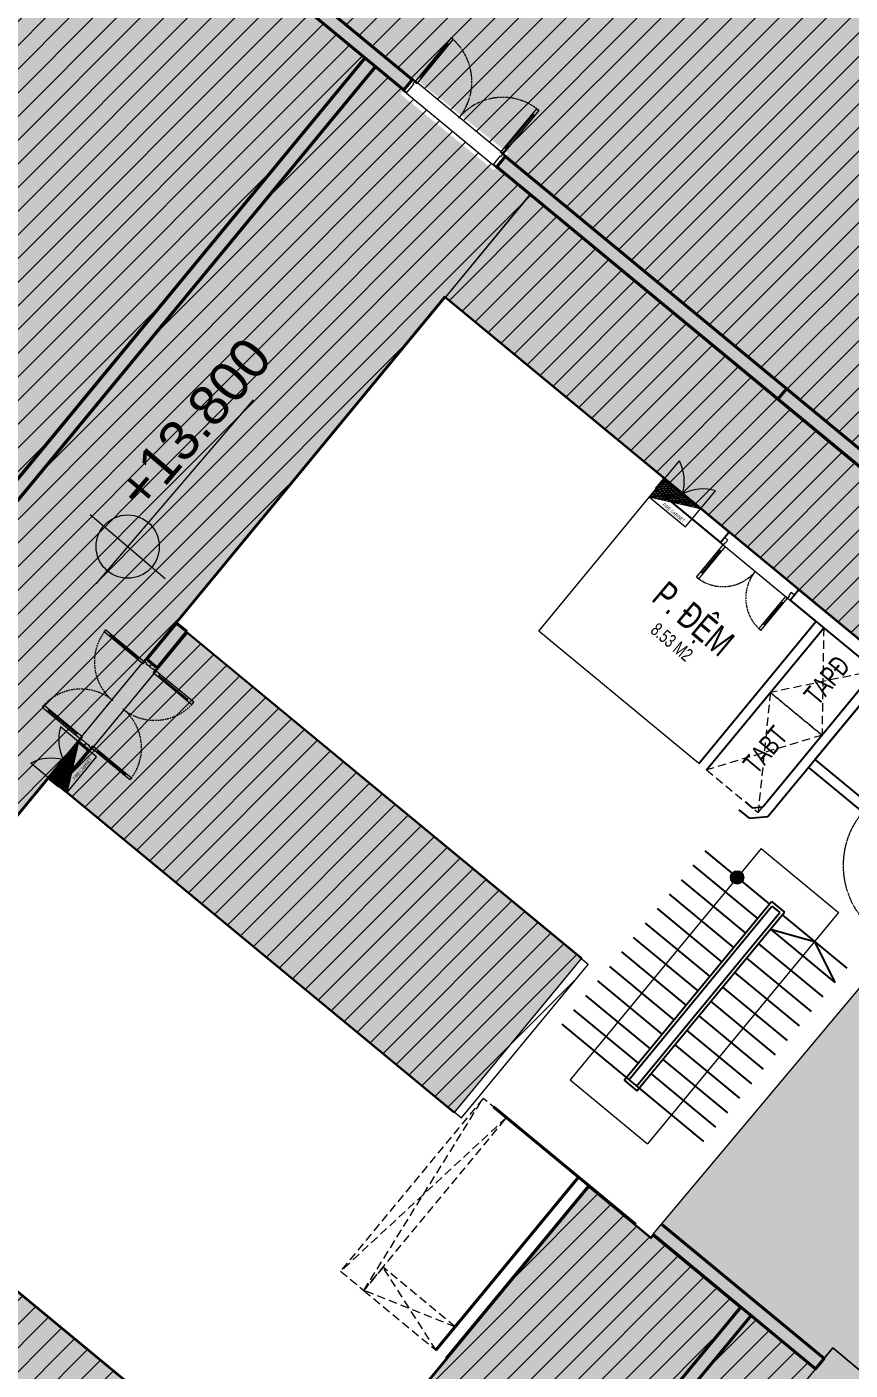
# Model space of a CAD drawing. Header units: millimetres. Extents: x -11451263 to 11578383104, y -507 to 1450429.
# Drawn here: x 12351012 to 12363312, y 1112854 to 1132906 of the extents above; entities that cross this region are included whole.
import ezdxf
from ezdxf.enums import TextEntityAlignment as Align

# ---------------------------------------------------------------- set-up
doc = ezdxf.new("R2010")
doc.units = ezdxf.units.MM
doc.header["$MEASUREMENT"] = 0
for name, pattern in [('DASH2-1', [3, 2, -1]), ('HIDDEN', [0.375, 0.25, -0.125]), ('HIDDEN2', [0.1875, 0.125, -0.0625]), ('Xref_ST_MBDV Cot vach 30.7.2022$0$HIDDEN2', [0.1875, 0.125, -0.0625])]:
    doc.linetypes.add(name, pattern=pattern)
doc.layers.get('0').update_dxf_attribs({"linetype": 'CONTINUOUS', "lineweight": 13})
doc.layers.get('Defpoints').update_dxf_attribs({"color": 5, "linetype": 'CONTINUOUS', "lineweight": 13})
for name, color, linetype, lineweight in [('CUA', 37, 'CONTINUOUS', 13), ('D-building block', 8, 'CONTINUOUS', 13), ('DO DIEN TICH THONG THUY', 141, 'CONTINUOUS', 13), ('KT-Chu viet', 255, 'CONTINUOUS', 20), ('KT-Ghi chu', 26, 'CONTINUOUS', 15), ('KT-Kich thuoc', 159, 'CONTINUOUS', 18), ('KT-lomo nuoc', 3, 'HIDDEN', 5), ('KT-Net cat', 1, 'CONTINUOUS', 40), ('KT-Net manh', 251, 'CONTINUOUS', 13), ('KT-Net thay', 7, 'CONTINUOUS', 25), ('KT-Net to mau', 159, 'CONTINUOUS', 18), ('SPE-MEP-Fire', 10, 'CONTINUOUS', 0), ('SPE-MEP-HVAC', 140, 'CONTINUOUS', 0)]:
    doc.layers.add(name, color=color, linetype=linetype, lineweight=lineweight)
for name, color, linetype in [('KT-Text', 7, 'CONTINUOUS'), ('KT-Tuong', 1, 'CONTINUOUS'), ('SPE-MEP-Updated-22 07 22', 7, 'CONTINUOUS')]:
    doc.layers.add(name, color=color, linetype=linetype)
doc.styles.add('Arial', font='arial.ttf')
doc.styles.add('font unicode ccu', font='arial.ttf')
pattern_1 = [(45, (0, 0), (-176.7766952966369, 176.7766952966369), [])]

# ---------------------------------------------------------------- blocks, each defined once
blk = doc.blocks.new('CAODOSAN')
at = {"layer": 'KT-Ghi chu'}
h = blk.add_hatch(color=256, dxfattribs=at)
edge = h.paths.add_edge_path()
edge.add_ellipse((285.6850406127051, -3.80445271730423e-07), major_axis=(129.8634625370013, 129.863462537001), ratio=0.9999999999999901, start_angle=44.99999988144378, end_angle=134.9999998813966)
edge.add_line((102.0303713493049, -2.328306436538696e-10), (285.6850409932055, -2.328519599359424e-10))
edge.add_line((285.6850409926847, -1.164153218269348e-10), (285.6850409926847, 183.6546703089462))
h = blk.add_hatch(color=256, dxfattribs=at)
edge = h.paths.add_edge_path()
edge.add_ellipse((285.6850409926847, 0), major_axis=(129.863461730703, 129.8634617307027), ratio=0.9999999999999736, start_angle=225.0000000000234, end_angle=314.9999999999766)
edge.add_line((469.3397091152146, -2.328306436538696e-10), (285.6850409916853, -2.328093273717968e-10))
edge.add_line((285.6850409926847, -1.164153218269348e-10), (285.6850409926847, -183.6546695489942))
for p, q in [((285.6850409917533, 285.6850424496224), (285.6850409917533, -285.6850416895468)), ((1406.966578990221, -2.328306436538696e-10), (0, -2.328306436538696e-10))]:
    blk.add_line(p, q, dxfattribs=at)
blk.add_circle((285.6850409926847, 0), 183.654668427603, dxfattribs=at)
at = {"style": 'font unicode ccu'}
for tag, p in [('FL', (493.4913500687107, 59.38122478988953)), ('SL', (489.7535818396136, -291.5645780350314))]:
    blk.add_attdef(tag, p, '', height=230, dxfattribs=at)
blk = doc.blocks.new('thangbo2')
at = {"layer": 'KT-Net manh'}
h = blk.add_hatch(color=256, dxfattribs=at)
edge = h.paths.add_edge_path(flags=0)
edge.add_arc((11731623.83344992, 1120209.416526933), 99.99999999995292, -399.55122836316866, -39.55122836316872, ccw=False)
blk.add_hatch(color=256, dxfattribs=at).paths.add_polyline_path([(11731660.56674691, 1120302.425477542), (11731708.22060094, 1120263.071058368), (11731723.6414315, 1120203.222431841), (11731700.93900545, 1120145.739739103), (11731648.7848779, 1120112.579415033), (11731587.10015294, 1120116.407576333), (11731539.44629892, 1120155.761995502), (11731524.02546836, 1120215.61062203), (11731546.7278944, 1120273.093314758), (11731598.88202195, 1120306.253638839)], flags=0)
for p, q in [((11731980.42304466, 1120641.207982331), (11729127.7062871, 1117186.876339155)), ((11731980.42304466, 1120641.207982331), (11733137.00729992, 1119686.057282479)), ((11733137.00729992, 1119686.05728248), (11730284.29054236, 1116231.7256393)), ((11729127.7062871, 1117186.876339155), (11730284.29054236, 1116231.725639301))]:
    blk.add_line(p, q, dxfattribs=at)
blk.add_circle((11731623.83344997, 1120209.416526936), 99.99999999995293, dxfattribs=at)
at = {"layer": 'KT-Net thay'}
for p, q in [((11731141.92334368, 1120607.395985153), (11732105.74355635, 1119811.437068648)), ((11730963.62854629, 1120391.50025749), (11731927.44875896, 1119595.541340985)), ((11730785.33374894, 1120175.604529791), (11731749.15396161, 1119379.645613287)), ((11730607.03895159, 1119959.708802092), (11731570.85916426, 1119163.749885587)), ((11729934.36763146, 1117182.135527778), (11732137.58191297, 1119849.989877202)), ((11730004.75879665, 1117188.849979627), (11732144.29636482, 1119779.598712012)), ((11730127.13167405, 1117022.943744432), (11732330.34595556, 1119690.798093855)), ((11730428.74415424, 1119743.813074393), (11731392.56436691, 1118947.854157888)), ((11732137.58191297, 1119849.989877203), (11732330.34595556, 1119690.798093855)), ((11732144.29636482, 1119779.598712013), (11732259.95479037, 1119684.083642004)), ((11730120.4172222, 1117093.33490962), (11732259.95479037, 1119684.083642005)), ((11730250.4493569, 1119527.917346695), (11731214.26956956, 1118731.958430189)), ((11732298.50759893, 1119652.245285299), (11733262.3278116, 1118856.286368795)), ((11730072.15455955, 1119312.021618996), (11731035.97477221, 1118516.06270249)), ((11732120.21280154, 1119436.349557637), (11733084.03301421, 1118640.390641133)), ((11729893.8597622, 1119096.125891297), (11730857.67997487, 1118300.166974792)), ((11731941.9180042, 1119220.453829939), (11732905.73821686, 1118424.494913434)), ((11731763.62320685, 1119004.558102241), (11732727.44341951, 1118208.599185735)), ((11729715.56496485, 1118880.230163598), (11730679.38517752, 1118084.271247094)), ((11731585.3284095, 1118788.66237454), (11732549.14862217, 1117992.703458036)), ((11729537.27016751, 1118664.334435899), (11730501.09038017, 1117868.375519394)), ((11731407.03361215, 1118572.766646841), (11732370.85382482, 1117776.807730337)), ((11729358.97537016, 1118448.4387082), (11730322.79558282, 1117652.479791695)), ((11731228.7388148, 1118356.870919142), (11732192.55902747, 1117560.912002638)), ((11729180.68057281, 1118232.542980501), (11730144.50078547, 1117436.584063996)), ((11731050.44401746, 1118140.975191444), (11732014.26423012, 1117345.016274939)), ((11729002.38577546, 1118016.647252802), (11731122.79024338, 1116265.537636445)), ((11730872.14922011, 1117925.079463746), (11731835.96943277, 1117129.12054724)), ((11730693.85442276, 1117709.183736046), (11731657.67463543, 1116913.224819541)), ((11730515.55962541, 1117493.288008347), (11731479.37983808, 1116697.329091843)), ((11729934.36763146, 1117182.135527779), (11730127.13167405, 1117022.943744432)), ((11730337.26482807, 1117277.392280648), (11731301.08504073, 1116481.433364144))]:
    blk.add_line(p, q, dxfattribs=at)
blk.add_lwpolyline([(11732120.21280155, 1119436.349557637), (11732780.41770522, 1119254.265827082), (11733084.03301421, 1118640.390641131)], dxfattribs=at)
blk = doc.blocks.new('*U31')
for p, q in [((-1259.99999999993, -99.99999999999982), (-1299.99999999993, -99.99999999999987)), ((-1279.99999999993, -99.99999999999982), (-1279.99999999993, -524.9999999999645)), ((-90.00000000000003, -99.99999999999999), (-50.00000000000003, -99.99999999999999)), ((-70.00000000000003, -99.99999999999999), (-70.00000000000016, -524.9999999999648)), ((-1259.99999999993, -524.9999999999645), (-1299.99999999993, -524.9999999999645)), ((-90.00000000000016, -524.9999999999648), (-50.00000000000016, -524.9999999999648))]:
    blk.add_line(p, q)
for points in [[(-1349.99999999993, 99.99999998255913), (-1289.99999999993, 99.99999998255909), (-1289.99999999993, 40.00000000000016), (-1299.99999999993, 40.00000000000017), (-1299.99999999993, 1.705302565824148e-13), (-1349.99999999993, 1.563194018672128e-13)], [(-1299.99999999993, 1.705302565824148e-13), (-1259.99999999993, 1.563194018672128e-13), (-1259.99999999993, -624.9999999999645), (-1299.99999999993, -624.9999999999645)], [(-50, 1.4210854715202e-14), (-90, 2.842170943040401e-14), (-90.00000000000018, -624.9999999999648), (-49.99999999999995, -624.9999999999648)], [(2.66100453930543e-14, 99.99999998255892), (-59.99999999999997, 99.9999999825589), (-59.99999999999999, 40.00000000000001), (-49.99999999999999, 40.00000000000001), (-50, 1.4210854715202e-14), (0, 0)]]:
    blk.add_lwpolyline(points, close=True)
at = {"linetype": 'HIDDEN2'}
for centre, radius, start, end in [((-1300.000000000938, 1.091564172384031e-09), 625.0000000012028, 270.0000392677516, 0), ((-49.99999999983451, 2.645776930876151e-10), 625.0000000003816, 180, 269.9999607322484)]:
    blk.add_arc(centre, radius, start, end, dxfattribs=at)
blk = doc.blocks.new('*U454')
blk.add_line((-70, 100), (-69.9999999999998, 1150.000000000004))
for points in [[(-50, 0), (-49.99999999999979, 1250.000000000004), (-89.9999999999998, 1250.000000000004), (-90, 0)], [(-50, 100), (-90, 100), (-89.9999999999998, 1150.000000000004), (-49.99999999999979, 1150.000000000004)], [(-1350.000000000004, -99.99999998255878), (-1290.000000000004, -99.99999998255875), (-1290.000000000004, -39.99999999999982), (-1300.000000000004, -39.99999999999982), (-1300.000000000004, 1.776356839400256e-13), (-1350.000000000004, 2.060573933704296e-13)], [(0, -99.99999998255892), (-60, -99.99999998255889), (-60, -40), (-50, -40), (-50, 0), (0, 0)]]:
    blk.add_lwpolyline(points, close=True)
at = {"linetype": 'HIDDEN'}
blk.add_arc((-50, 0), 1250.000000000004, 90, 180, dxfattribs=at)
blk = doc.blocks.new('*U147')
for p, q in [((-1260.000000000004, 525.000000000002), (-1300.000000000004, 525.000000000002)), ((-1280.000000000004, 100.0000000000002), (-1280.000000000004, 525.000000000002)), ((-90.00000000000001, 525.0000000000018), (-50.00000000000001, 525.0000000000018)), ((-70, 100), (-70.00000000000001, 525.0000000000018)), ((-1260.000000000004, 100.0000000000002), (-1300.000000000004, 100.0000000000002)), ((-90, 100), (-50, 100))]:
    blk.add_line(p, q)
for points in [[(-1300.000000000004, 1.776356839400256e-13), (-1260.000000000004, 1.776356839400256e-13), (-1260.000000000004, 625.000000000002), (-1300.000000000004, 625.000000000002)], [(-50, 0), (-90, 0), (-90.00000000000001, 625.0000000000018), (-49.99999999999979, 625.0000000000018)], [(-1350.000000000004, -99.99999998255878), (-1290.000000000004, -99.99999998255875), (-1290.000000000004, -39.99999999999982), (-1300.000000000004, -39.99999999999982), (-1300.000000000004, 1.776356839400256e-13), (-1350.000000000004, 2.060573933704296e-13)], [(0, -99.99999998255892), (-60, -99.99999998255889), (-60, -40), (-50, -40), (-50, 0), (0, 0)]]:
    blk.add_lwpolyline(points, close=True)
at = {"linetype": 'HIDDEN2'}
for centre, radius, start, end in [((-1300.000000001012, -1.091216006443577e-09), 625.00000000124, 7.016709298534867e-15, 89.99996073224838), ((-49.99999999983451, -2.645705876602741e-10), 625.0000000004187, 90.00003926775162, 180)]:
    blk.add_arc(centre, radius, start, end, dxfattribs=at)
blk = doc.blocks.new('gjkgf')
at = {"layer": 'Defpoints', "ltscale": 0.5}
for points in [[(11728659.3090337, 1123882.983130865), (11730410.45150938, 1126003.360456224), (11732800.97866425, 1124029.17336143), (11731049.86904355, 1121908.768906821)], [(11733803.3516838, 1123201.37608574), (11735615.33368683, 1121704.973344784), (11734596.20741218, 1120471.470320825), (11732784.4948428, 1121967.650590347)]]:
    blk.add_lwpolyline(points, close=True, dxfattribs=at)
at = {"layer": 'KT-Net cat'}
blk.add_line((11730410.44783832, 1126003.363486981), (11730537.80126562, 1126157.574720539), dxfattribs=at)
at = {"layer": 'KT-Tuong', "ltscale": 0.5}
for p, q in [((11730537.80126562, 1126157.57472054), (11731501.87818371, 1125361.403800531)), ((11730410.44783832, 1126003.363486981), (11731374.52475637, 1125207.192567008)), ((11731374.52475637, 1125207.192567008), (11731501.8781841, 1125361.403800998)), ((11732415.45058289, 1124347.556932749), (11732542.80401023, 1124501.768166273)), ((11732542.80401023, 1124501.768166273), (11734701.49185379, 1122719.042686422)), ((11732415.45058289, 1124347.556932749), (11734574.13842733, 1122564.831452177)), ((11731049.86904355, 1121908.768906821), (11732800.97866681, 1124029.173364537)), ((11731165.52746869, 1121813.253836316), (11732916.63709195, 1123933.658294032)), ((11732007.98563076, 1121262.946796292), (11733687.69326016, 1123296.891158052)), ((11732084.08041829, 1121119.5244375), (11733803.35168491, 1123201.376087077)), ((11734701.49185379, 1122719.042686422), (11734574.13842733, 1122564.831452177)), ((11732784.49484199, 1121967.650593264), (11733555.28158583, 1121331.105957193)), ((11732688.97977149, 1121851.992168121), (11733459.76651536, 1121215.447532024)), ((11731743.66819487, 1121336.043967796), (11731850.12354278, 1121247.888694342)), ((11731648.03506675, 1121220.242586357), (11731802.5157574, 1121092.666631274)), ((11731802.5157574, 1121092.666631274), (11732084.08041829, 1121119.5244375)), ((11731850.12354278, 1121247.888694342), (11732007.98563076, 1121262.946796292))]:
    blk.add_line(p, q, dxfattribs=at)
at = {"layer": 'CUA', "rotation": 320.448827452168}
blk.add_blockref('*U31', (11732415.45055779, 1124347.556898461), dxfattribs=at)
at = {"layer": 'CUA', "xscale": -0.9999999999999997, "rotation": 140.4488274522185}
for name, p in [('*U147', (11735647.17202613, 1121743.526132903)), ('*U454', (11734500.96175817, 1120355.589403674))]:
    blk.add_blockref(name, p, dxfattribs=at)
at = {"layer": 'KT-Text', "style": 'Arial', "width": 0.7}
for s, height, rotation, p in [('P. ĐỆM', 400, 319.9999999989341, (11730843.72257492, 1123918.722888412)), ('TAPĐ', 300, 50, (11733079.13195856, 1123057.772163024)), ('TABT', 300, 50, (11732157.86992853, 1122019.707452858)), ('P. ĐỆM', 400, 319.9999999989341, (11734064.05863936, 1121704.073490314))]:
    blk.add_text(s, height=height, rotation=rotation, dxfattribs=at).set_placement(p, align=Align.CENTER)
at = {"layer": 'KT-Text', "color": 1, "style": 'Arial', "width": 0.7}
for s, p in [('8.53 M2', (11730585.13678491, 1123646.457042525)), ('3.76 M2', (11733893.05202639, 1121448.433632285))]:
    blk.add_text(s, height=200, rotation=319.9999999989342, dxfattribs=at).set_placement(p, align=Align.CENTER)
blk = doc.blocks.new('*U317')
for p, q in [((-32.53264534438404, -117.6504440573707), (-456.6157050741662, -467.8697445440241)), ((-19.79739805360532, -133.0716462297927), (-45.26789263516287, -102.2292418849488)), ((-443.8804577833874, -483.2909467164462), (-469.3509523649449, -452.4485423716021)), ((897.1404068629408, -1243.39820262053), (473.0573471331586, -1593.617503107184)), ((884.4051595721619, -1227.977000448108), (909.8756541537196, -1258.819404792952)), ((460.3220998423798, -1578.196300934762), (485.7925944239374, -1609.038705279606))]:
    blk.add_line(p, q)
for points in [[(77.10601086248778, 63.67623645420599), (115.3117527348242, 17.41262993694011), (69.04814621718026, -20.79311193570834), (62.6805225717909, -13.08251084949734), (31.8381182269469, -38.55300543105488), (0, 0)], [(31.8381182269469, -38.55300543105488), (57.30861280850445, -69.39540977589877), (-520.9864686454972, -546.9671831703401), (-546.4569632270549, -516.1247788254959)], [(986.9816650158293, -1195.143168339058), (961.5111704342719, -1164.300763994214), (383.2160889802701, -1641.872537388656), (408.6865835618275, -1672.7149417335)], [(1095.925794105264, -1170.019937315907), (1057.720052232928, -1123.756330798641), (1011.456445715284, -1161.96207267129), (1017.824069360673, -1169.672673757501), (986.9816650158293, -1195.143168339058), (1018.819783242776, -1233.696173770113)]]:
    blk.add_lwpolyline(points, close=True)
at = {"linetype": 'Xref_ST_MBDV Cot vach 30.7.2022$0$HIDDEN2', "ltscale": 200}
for centre, radius, start, end in [((31.83811822706528, -38.55300543069961), 749.9999999851688, 219.5508579170515, 309.5508186493041), ((986.9816650176103, -1195.143168339158), 749.999999986154, 129.5508186493042, 219.5507793815491)]:
    blk.add_arc(centre, radius, start, end, dxfattribs=at)
blk = doc.blocks.new('*U174')
at = {"layer": 'CUA'}
for p, q in [((11381214.37533166, 1111141.270257941), (11381239.84729007, 1111172.111453354)), ((11381728.28073621, 1110742.771531493), (11381227.11131087, 1111156.690855647)), ((11381715.544757, 1110727.350933787), (11381741.01671542, 1110758.192129199)), ((11380182.76101603, 1109892.20184395), (11380157.28905761, 1109861.360648537)), ((11380671.19446216, 1109462.861922089), (11380170.02503682, 1109876.781246244)), ((11380683.93044137, 1109478.282519796), (11380658.45848296, 1109447.441324383))]:
    blk.add_line(p, q, dxfattribs=at)
for points in [[(11381818.11970395, 1110694.512233161), (11381792.64774553, 1110663.671037748), (11381137.27234313, 1111204.950153979), (11381162.74430154, 1111235.791349392)], [(11382004.22292984, 1110605.656610219), (11381966.01499221, 1110559.394817099), (11381842.59290976, 1110661.329975893), (11381848.96089936, 1110669.040274746), (11381818.11970395, 1110694.512233161), (11381849.95965197, 1110733.063727427)], [(11380735.56147149, 1109383.761428345), (11380761.0334299, 1109414.602623758), (11380105.6580275, 1109955.881739988), (11380080.18606908, 1109925.040544576)], [(11380857.98480134, 1109217.80281687), (11380896.19273896, 1109264.06460999), (11380772.77065651, 1109365.999768783), (11380766.4026669, 1109358.28946993), (11380735.56147149, 1109383.761428345), (11380703.72152347, 1109345.209934079)]]:
    blk.add_lwpolyline(points, close=True, dxfattribs=at)
at = {"layer": 'CUA', "linetype": 'HIDDEN2'}
for centre, radius, start, end in [((11381818.11970395, 1110694.512233161), 849.9999998541882, 140.4465012114132, 230.4464619123165), ((11380735.56147149, 1109383.761428345), 849.9999998530715, 50.44646191231655, 140.446422640954)]:
    blk.add_arc(centre, radius, start, end, dxfattribs=at)
blk = doc.blocks.new('KHHFG-flat-6')
blk.add_wipeout([(-1138.4777928574576, -1503.6040679188452), (-1383.6386864784877, -1300.9514357547748), (-257.1666994242456, 103.29245239472948), (0.534352697684426, -109.75065007945523)]).dxf.layer = 'KT-Kich thuoc'
at = {"layer": 'KT-Net cat'}
for p, q in [((-207.806691378355, 62.46057712542824), (-53.60071431286633, -64.89921495085582)), ((-1354.044820064679, -1325.393216450466), (-1199.838843001053, -1452.75300852675))]:
    blk.add_line(p, q, dxfattribs=at)
at = {"layer": 'CUA'}
blk.add_blockref('*U174', (-11382057.76866451, -1110670.605960748), dxfattribs=at)
blk = doc.blocks.new('*U440')
at = {"linetype": 'HIDDEN', "ltscale": 500}
for p, q in [((-184.0945437357888, 1793.351396300835), (0, 0)), ((-955.1507114765984, 1156.58425985527), (771.0561677408095, 636.767136445565))]:
    blk.add_line(p, q, dxfattribs=at)
blk.add_lwpolyline([(-955.1507114765984, 1156.58425985527), (-184.0945437357888, 1793.351396300835), (771.0561677408095, 636.767136445565), (0, 0)], close=True, dxfattribs=at)
blk = doc.blocks.new('*U441')
at = {"linetype": 'HIDDEN', "ltscale": 500}
for p, q in [((-24.78468601198341, 1600.44437998475), (0, 0)), ((-795.840853752793, 963.6772435391854), (771.0561677408095, 636.767136445565))]:
    blk.add_line(p, q, dxfattribs=at)
blk.add_lwpolyline([(-795.840853752793, 963.6772435391854), (-24.78468601198341, 1600.44437998475), (771.0561677408095, 636.767136445565), (0, 0)], close=True, dxfattribs=at)
blk = doc.blocks.new('*U401')
at = {"layer": 'KT-lomo nuoc', "ltscale": 500}
for p, q in [((-286.5511616684832, -346.9796585336094), (-2579.151837785459, 2130.02553382391)), ((-2865.702999453942, 1783.055172342641), (0, -0.009297052340116352))]:
    blk.add_line(p, q, dxfattribs=at)
blk.add_lwpolyline([(-286.5511616684832, -346.9796585336094), (-2865.702999453942, 1783.055172342641), (-2579.151837785459, 2130.02553382391), (0, -0.009297052340116352)], close=True, dxfattribs=at)
blk = doc.blocks.new('*U402')
at = {"layer": 'KT-lomo nuoc', "ltscale": 500}
for p, q in [((-891.5815579880231, -1079.580476118205), (-346.9703614812697, 286.5418646161431)), ((-1238.551919469292, -793.0293144497214), (0, -0.009297052340116352))]:
    blk.add_line(p, q, dxfattribs=at)
blk.add_lwpolyline([(-891.5815579880231, -1079.580476118205), (-1238.551919469292, -793.0293144497214), (-346.9703614812697, 286.5418646161431), (0, -0.009297052340116352)], close=True, dxfattribs=at)
blk = doc.blocks.new('Fire cabinet 700x350')
at = {"layer": 'SPE-MEP-Fire'}
h = blk.add_hatch(dxfattribs=at)
h.set_pattern_fill('ANSI31', color=256, scale=5)
h.set_pattern_definition([(45, (0, 0), (-11.22532015133644, 11.22532015133644), [])])
edge = h.paths.add_edge_path()
edge.add_line((349.5275276559114, 349.9732361328788), (-350, 0))
edge.add_line((-350, 1.4210854715202e-14), (-350, 350))
edge.add_line((-350, 350), (350, 349.9999627792276))
for p, q in [((-350, 350.0000000000001), (-349.9999999999999, 700)), ((350.0000000000001, 349.9999999999999), (350.0000000000002, 699.9999999999999))]:
    blk.add_line(p, q, dxfattribs=at)
blk.add_lwpolyline([(350, 350), (-350, 350), (-350, 1.4210854715202e-14), (350, 1.4210854715202e-14)], close=True, dxfattribs=at)
blk.add_lwpolyline([(349.5275276559114, 349.9732361328788), (-350, 1.4210854715202e-14), (-350, 350), (350, 349.9999627792276)], dxfattribs=at)
for centre, radius, start, end in [((-619.2980121873396, 80.70198781266089), 675.3158129847415, 23.50152287490321, 66.49847712509668), ((619.2980121873395, 80.70198781266089), 675.3158129847413, 113.5015228749033, 156.4984771250968)]:
    blk.add_arc(centre, radius, start, end, dxfattribs=at)
at = {"color": 1, "width": 0.7}
blk.add_text('FIRE CABINET', height=50, dxfattribs=at).set_placement((-124.2170357139903, 25.00000000000002))
blk = doc.blocks.new('WWW')
at = {"layer": 'Defpoints', "linetype": 'DASH2-1', "lineweight": 13, "ltscale": 1000, "flags": 128}
blk.add_lwpolyline([(11429816.83619249, 1022160.11654377), (11450185.49670112, 1019986.391927242), (11488615.66733754, 1021167.255579472), (11491469.21243858, 1024811.360972404), (11462655.78743005, 1159053.890039921), (11457975.31629252, 1176930.890178204), (11455625.97722399, 1177744.852323532), (11446686.1578691, 1170981.351434231), (11423166.61122441, 1153069.948107719), (11399484.09766066, 1135982.713739872, 0.6848770391193201), (11429816.83619249, 1022160.116543293)], format="xyb", dxfattribs=at)
blk = doc.blocks.new('l4 hatch')
at = {"true_color": 0xd0c825}
h = blk.add_hatch(color=52, dxfattribs=at)
h.dxf.hatch_style = 1
h.paths.add_polyline_path([(12376793.49863281, 1147203.757503122), (12384143.04717494, 1145132.777860932), (12378277.86554836, 1124444.735495003), (12397405.3472768, 1119021.981982995), (12406069.43267519, 1149854.729071843), (12405875.94367224, 1149906.704798491), (12406471.75734355, 1152014.81768116), (12408612.31013164, 1151409.958476272), (12409129.24933967, 1149275.126352741), (12406427.36542012, 1139713.354829764), (12405176.35214501, 1140066.855500957), (12398714.0843103, 1117197.35017533), (12376580.75266743, 1123451.597409694), (12375669.80823115, 1120227.82974766), (12379134.15711283, 1119248.903354451), (12378372.77031162, 1116554.410790444), (12388958.27679706, 1113563.248385099), (12390630.60668103, 1119481.510229619), (12392362.7804439, 1118992.047208836), (12389875.99785881, 1110187.217304961), (12374790.07579277, 1114385.110276513), (12369557.55004019, 1118706.15574455), (12364205.83001548, 1112225.545193932), (12363053.83662298, 1113185.831170143), (12362796.7418058, 1112874.517132146), (12360366.32206468, 1114878.406567487), (12366024.74553259, 1121623.563059658), (12357259.41527241, 1128862.015842804), (12358533.34863281, 1130404.611428698), (12367091.99769867, 1123336.557648302), (12371052.21896147, 1128131.792707896), (12373682.78619243, 1137411.789729517), (12374048.017184, 1137966.885213239), (12374406.57897553, 1138740.568900357), (12374499.65287894, 1139019.418307171), (12374529.78099645, 1139123.024346651)])
at = {"true_color": 0xf1f36d}
h = blk.add_hatch(color=51, dxfattribs=at)
h.dxf.hatch_style = 1
edge = h.paths.add_edge_path()
edge.add_line((12400219.80233426, 1110383.30368062), (12401089.3729332, 1113460.650296729))
edge.add_line((12401089.3729332, 1113460.650296729), (12403982.11324985, 1112643.24418571))
edge.add_line((12403982.11324985, 1112643.24418571), (12400731.79844209, 1101202.194755013))
edge.add_arc((12384747.38885444, 1116683.500600581), 22252.46459495314, 295.91319796254714, 315.9160212841127, ccw=False)
edge.add_arc((12384747.38885445, 1116683.500600571), 22252.46459494039, 266.6800111904523, 295.91319796253634, ccw=False)
edge.add_arc((12384747.38885446, 1116683.500600588), 22252.46459495658, 254.7926241499209, 266.6800111904404, ccw=False)
edge.add_arc((12380761.53824129, 1106171.09403192), 11116.07653176252, 225.8946010476715, 260.4133037279498, ccw=False)
edge.add_arc((12359369.7338215, 1082995.007668224), 20428.53608173132, 48.05329194904955, 128.7728874106127)
edge.add_line((12346576.67043913, 1098921.796915812), (12338221.62198788, 1105809.459323321))
edge.add_line((12338221.62198788, 1105809.459323321), (12334655.68752882, 1101491.492040846))
edge.add_line((12334655.68752882, 1101491.492040846), (12337123.06419075, 1099453.839752336))
edge.add_line((12337123.06419075, 1099453.839752336), (12338523.9519049, 1101150.163338106))
edge.add_line((12338523.9519049, 1101150.163338106), (12344409.43879922, 1096289.791752361))
edge.add_line((12344409.43879922, 1096289.791752361), (12338633.6088363, 1089295.89890154))
edge.add_arc((12329798.76408801, 1100390.32835094), 14182.41328315373, 285.1943048182346, 308.5314178223927, ccw=False)
edge.add_line((12333515.87894945, 1086703.696053657), (12324997.49780938, 1083466.374458999))
edge.add_arc((12323541.68254624, 1087297.068728429), 4098.001545417509, 185.0009522752696, 290.80877027961463, ccw=False)
edge.add_arc((12381728.43583683, 1084938.332523537), 62301.31341709091, 168.3712645409132, 178.1589879850751, ccw=False)
edge.add_arc((12381867.7634683, 1084914.288763395), 62442.62789425895, 161.683679117772, 168.3754247440154, ccw=False)
edge.add_arc((12328856.15535976, 1102603.514463115), 6559.090307587095, 146.2377398972599, 162.8493798023101, ccw=False)
edge.add_line((12323403.25095712, 1106248.716685041), (12331045.28472279, 1115493.601350392))
edge.add_arc((12331662.25335985, 1114983.600920159), 800.4690737037384, 50.484602841932826, 140.4220835182263, ccw=False)
edge.add_line((12332171.58027014, 1115601.125685986), (12333430.3880579, 1114561.554957429))
edge.add_arc((12333856.735912, 1115077.816125907), 669.5506603502787, 230.4488270478515, 324.9010922184792)
edge.add_line((12334404.53593456, 1114692.831422233), (12338634.7882432, 1119815.209846795))
edge.add_arc((12337784.47813034, 1120517.427843955), 1102.786200299066, 320.4488276841646, 392.3574911413926)
edge.add_arc((12341621.19350976, 1122948.29038935), 3439.182273536708, 132.6961391522161, 212.3574911413992, ccw=False)
edge.add_line((12339289.04911451, 1125475.952793689), (12351004.72675876, 1139669.725482965))
edge.add_line((12351004.72675876, 1139669.725482965), (12352791.13812613, 1141343.918540631))
edge.add_arc((12356647.26861477, 1137229.318191882), 5639.120354746039, 51.52005292279148, 133.1426992224218, ccw=False)
edge.add_line((12360156.15877705, 1141643.768124132), (12366317.45608556, 1136549.255712361))
edge.add_arc((12369587.49224866, 1140504.033595303), 5131.608384450769, 230.4141143349469, 322.9445495070253)
edge.add_line((12373682.78619243, 1137411.789729517), (12371052.21896147, 1128131.792707896))
edge.add_line((12371052.21896147, 1128131.792707896), (12367219.4320358, 1123490.70206486))
edge.add_line((12367219.4320358, 1123490.70206486), (12367092.07860851, 1123336.4908313))
edge.add_line((12367092.07860851, 1123336.4908313), (12358533.34863237, 1130404.611428166))
edge.add_line((12358533.34863237, 1130404.611428166), (12353249.36014265, 1124006.272497059))
edge.add_line((12353249.36014265, 1124006.272497059), (12359302.07586798, 1119007.712615399))
edge.add_line((12359302.07586798, 1119007.712615399), (12357391.77459775, 1116694.544181657))
edge.add_line((12357391.77459775, 1116694.544181657), (12351338.98353315, 1121693.166096698))
edge.add_line((12351338.98353315, 1121693.166096698), (12341532.76989268, 1109818.901448269))
edge.add_line((12341532.76989268, 1109818.901448269), (12345773.5796858, 1106316.681475364))
edge.add_line((12345773.5796858, 1106316.681475364), (12347005.67256358, 1105299.172910964))
edge.add_arc((12348918.12981434, 1107619.25821192), 3006.70725872542, 230.5010804700874, 318.4150111873356)
edge.add_line((12351167.06268596, 1105623.615588949), (12353266.79734316, 1108169.419716926))
edge.add_line((12353266.79734316, 1108169.419716926), (12345413.74342888, 1114518.340860053))
edge.add_line((12345413.74342888, 1114518.340860053), (12347390.89349337, 1116912.455854494))
edge.add_line((12347390.89349337, 1116912.455854494), (12355176.67858637, 1110482.934815533))
edge.add_line((12355176.67858637, 1110482.934815533), (12359410.01311976, 1115604.937495031))
edge.add_line((12359410.01311976, 1115604.937495031), (12360334.97890893, 1114840.453393304))
edge.add_line((12360334.97890893, 1114840.453393304), (12360367.11805355, 1114879.370423519))
edge.add_line((12360367.11805355, 1114879.370423519), (12362795.94581929, 1112873.553274163))
edge.add_line((12362795.94581929, 1112873.553274163), (12363053.83662313, 1113185.831170018))
edge.add_line((12363053.83662313, 1113185.831170018), (12364205.83001548, 1112225.545193932))
edge.add_line((12364205.83001548, 1112225.545193932), (12369557.55004019, 1118706.15574455))
edge.add_line((12369557.55004019, 1118706.15574455), (12374790.07579277, 1114385.110276513))
edge.add_line((12374790.07579277, 1114385.110276513), (12373517.71802724, 1112844.422513033))
edge.add_line((12373517.71802724, 1112844.422513033), (12375831.89565942, 1110933.533672365))
edge.add_line((12375831.89565942, 1110933.533672365), (12387299.54127881, 1107693.103884303))
edge.add_line((12387299.54127881, 1107693.103884303), (12388140.74879118, 1110670.077406785))
edge.add_line((12388140.74879118, 1110670.077406785), (12389874.10590862, 1110180.51856914))
edge.add_line((12389874.10590862, 1110180.51856914), (12390691.71378567, 1113073.444991572))
edge.add_line((12390691.71378567, 1113073.444991572), (12400219.09143031, 1110380.787843639))
edge.add_line((12400219.09143031, 1110380.787843639), (12400219.80233426, 1110383.30368062))
at = {"elevation": 3.758017812330942e-10}
blk.add_lwpolyline([(12389875.99785881, 1110187.217304961), (12374790.07579277, 1114385.110276513), (12369557.55004019, 1118706.15574455), (12364205.83001548, 1112225.545193932), (12363053.83662298, 1113185.831170143), (12362796.7418058, 1112874.517132146), (12360366.32206468, 1114878.406567487), (12366024.74553259, 1121623.563059658), (12357259.41527241, 1128862.015842804), (12358533.34863281, 1130404.611428698), (12367091.99769867, 1123336.557648302), (12371052.21896147, 1128131.792707896), (12373682.78619243, 1137411.789729517), (12374048.017184, 1137966.885213239), (12374406.57897553, 1138740.568900357), (12374499.65287894, 1139019.418307171), (12374529.78099645, 1139123.024346651), (12376793.49863281, 1147203.757503122)], dxfattribs=at)
blk.add_lwpolyline([(12351004.72675876, 1139669.725482965), (12352791.13812613, 1141343.918540631, -0.3720091501662979), (12360156.15877705, 1141643.768124132), (12366317.45608556, 1136549.255712361, 0.427208984071991), (12373682.78619243, 1137411.789729517), (12371052.21896147, 1128131.792707896), (12367219.4320358, 1123490.70206486), (12367092.07860851, 1123336.4908313), (12358533.34863237, 1130404.611428166), (12353249.36014265, 1124006.272497059), (12359302.07586798, 1119007.712615399), (12357391.77459775, 1116694.544181657), (12351338.98353315, 1121693.166096698), (12341532.76989268, 1109818.901448269)], format="xyb")
blk.add_lwpolyline([(12347390.89349337, 1116912.455854494), (12355176.67858637, 1110482.934815533), (12359410.01311976, 1115604.937495031), (12360334.97890893, 1114840.453393304), (12360367.11805355, 1114879.370423519), (12362795.94581929, 1112873.553274163), (12363053.83662313, 1113185.831170018), (12364205.83001548, 1112225.545193932), (12369557.55004019, 1118706.15574455), (12374790.07579277, 1114385.110276513), (12373517.71802724, 1112844.422513033)])

msp = doc.modelspace()

# ---------------------------------------------------------------- hatches: boundary and pattern name
at = {"layer": 'DO DIEN TICH THONG THUY'}
h = msp.add_hatch(dxfattribs=at)
h.set_pattern_fill('ANSI31', color=256, scale=2000)
h.set_pattern_definition(pattern_1)
edge = h.paths.add_edge_path()
edge.add_line((12353079.43257963, 1107915.622014374), (12351169.13117436, 1105602.453517742))
edge.add_line((12351169.13117436, 1105602.453517742), (12349704.07038237, 1106812.35573361))
edge.add_line((12349704.07038237, 1106812.35573361), (12347857.44570236, 1104576.292848713))
edge.add_line((12347857.44570236, 1104576.292848713), (12341511.62344488, 1109816.911097826))
edge.add_line((12341511.62344488, 1109816.911097826), (12345347.76670443, 1114437.720024036))
edge.add_line((12345347.76670443, 1114437.720024036), (12342869.01385176, 1116484.823476953))
edge.add_line((12342869.01385176, 1116484.823476953), (12356045.29997375, 1132439.881603737))
edge.add_line((12356045.29997375, 1132439.881603737), (12350670.51560226, 1136878.580213015))
edge.add_line((12350670.51560226, 1136878.580213015), (12350130.44260648, 1136224.610175233))
edge.add_line((12350130.44260648, 1136224.610175233), (12348973.85833919, 1137179.760861079))
edge.add_line((12348973.85833919, 1137179.760861079), (12345618.0955962, 1133116.29480196))
edge.add_line((12345618.0955962, 1133116.29480196), (12346774.67977608, 1132161.144188294))
edge.add_line((12346774.67977608, 1132161.144188294), (12345800.42607652, 1130981.428235665))
edge.add_line((12345800.42607652, 1130981.428235665), (12344643.84180924, 1131936.578921511))
edge.add_line((12344643.84180924, 1131936.578921511), (12340265.26446532, 1126634.594905684))
edge.add_line((12340265.26446532, 1126634.594905684), (12341418.11299339, 1125682.529333455))
edge.add_line((12341418.11299339, 1125682.529333455), (12340443.85929382, 1124502.813380827))
edge.add_line((12340443.85929382, 1124502.813380827), (12339291.15309149, 1125454.761415122))
edge.add_arc((12342533.21747403, 1122828.654020978), 4172.220213045583, 140.9921513500795, 204.2775043871606)
edge.add_arc((12337149.10351878, 1120557.366672575), 1675.740262050382, -26.60249779520342, 19.372313201438715, ccw=False)
edge.add_line((12338647.44106215, 1119806.973421021), (12337310.69405365, 1118188.317242175))
edge.add_line((12337310.69405365, 1118188.317242175), (12338312.9983884, 1117360.576713583))
edge.add_line((12338312.9983884, 1117360.576713583), (12337338.74468884, 1116180.860760954))
edge.add_line((12337338.74468884, 1116180.860760954), (12336336.44035369, 1117008.601289878))
edge.add_line((12336336.44035369, 1117008.601289878), (12334416.1023622, 1114683.279493971))
edge.add_arc((12333846.5148572, 1115153.666228078), 738.7107725442405, 234.8556341818921, 320.4488276841643, ccw=False)
edge.add_line((12333421.2844244, 1114549.619305651), (12332162.02734068, 1115589.561079491))
edge.add_arc((12331662.18642466, 1114984.307756604), 784.9665764783334, 50.44882705284012, 140.4580457501444)
edge.add_line((12331056.8526869, 1115484.051282936), (12329571.63862458, 1113685.617544919))
edge.add_line((12329571.63862458, 1113685.617544919), (12330728.14792995, 1112730.528765431))
edge.add_line((12330728.14792995, 1112730.528765431), (12329753.88977095, 1111550.807412909))
edge.add_line((12329753.88977095, 1111550.807412909), (12328596.44532544, 1112507.577546305))
edge.add_line((12328596.44532544, 1112507.577546305), (12324222.66035227, 1107208.610946274))
edge.add_line((12324222.66035227, 1107208.610946274), (12325390.9296844, 1106243.810295426))
edge.add_line((12325390.9296844, 1106243.810295426), (12324404.87882531, 1105073.836879793))
edge.add_line((12324404.87882531, 1105073.836879793), (12323269.91657392, 1106011.131293597))
edge.add_arc((12328954.20837056, 1102556.836893163), 6651.565457408321, 148.7133159674948, 162.715722936597)
edge.add_arc((12381812.67070262, 1084928.639031027), 62370.81601055151, 161.680165901774, 178.1517937129905)
edge.add_arc((12323525.36983333, 1087270.061403122), 4064.475680534731, 184.6550368129692, 282.6926885835838)
edge.add_arc((12324746.92409721, 1083995.738837391), 764.95479106766, -27.233712356056117, 244.5680975096666, ccw=False)
edge.add_line((12325427.08155888, 1083645.679328582), (12333523.51829724, 1086722.645369647))
edge.add_arc((12329815.7792764, 1100363.768552979), 14136.03800042608, 285.2059761134344, 308.5381669145758)
edge.add_line((12338623.03735681, 1089306.654306735), (12344390.8997948, 1096296.510153841))
edge.add_line((12344390.8997948, 1096296.510153841), (12342001.16503593, 1098270.042830898))
edge.add_line((12342001.16503593, 1098270.042830898), (12341645.57889328, 1097839.466446356))
edge.add_line((12341645.57889328, 1097839.466446356), (12339255.22334459, 1099813.511794936))
edge.add_line((12339255.22334459, 1099813.511794936), (12338745.81114211, 1099196.667282564))
edge.add_line((12338745.81114211, 1099196.667282564), (12337666.34174298, 1100088.133647172))
edge.add_line((12337666.34174298, 1100088.133647172), (12337125.07852627, 1099432.722402723))
edge.add_line((12337125.07852627, 1099432.722402723), (12334634.56717278, 1101489.480198454))
edge.add_line((12334634.56717278, 1101489.480198454), (12338219.56609215, 1105830.526347894))
edge.add_line((12338219.56609215, 1105830.526347894), (12343385.70022203, 1101564.194177052))
edge.add_line((12343385.70022203, 1101564.194177052), (12344533.37754013, 1102950.842584255))
edge.add_line((12344533.37754013, 1102950.842584255), (12347496.41060082, 1100503.858647341))
edge.add_line((12347496.41060082, 1100503.858647341), (12348084.02655311, 1100042.463995518))
edge.add_arc((12359377.46947681, 1082961.623653055), 20476.74192530449, 100.55631530687288, 123.4717236455624, ccw=False)
edge.add_line((12355626.09214051, 1103091.803184201), (12355344.37978664, 1106045.14356073))
edge.add_line((12355344.37978664, 1106045.14356073), (12353079.43257963, 1107915.622014374))
h.paths.add_polyline_path([(12334223.26175265, 1098949.738781297), (12333249.00805309, 1097770.022828668), (12334428.72400572, 1096795.769129105), (12335402.97770528, 1097975.485081734)], flags=16)
h.paths.add_polyline_path([(12339312.23256661, 1094747.075589573), (12338337.97886705, 1093567.359636944), (12339517.69481968, 1092593.105937381), (12340491.94851924, 1093772.82189001)], flags=16)
h.paths.add_polyline_path([(12328874.41791191, 1092472.866884509), (12327900.16421235, 1091293.15093188), (12329079.88016498, 1090318.897232317), (12330054.13386454, 1091498.613184946)], flags=16)
edge = h.paths.add_edge_path(flags=16)
edge.add_arc((12321644.40488482, 1097451.537528916), 764.8106147256317, 0, 360)
edge = h.paths.add_edge_path(flags=16)
edge.add_arc((12333441.5642487, 1087709.000336624), 764.8106147256317, 0, 360)
edge = h.paths.add_edge_path(flags=16)
edge.add_arc((12320582.68950916, 1087434.439573704), 764.8106147256317, 0, 360)
h = msp.add_hatch(dxfattribs=at)
h.set_pattern_fill('ANSI31', color=256, scale=2000)
h.set_pattern_definition(pattern_1)
edge = h.paths.add_edge_path(flags=16)
edge.add_arc((12361298.28425117, 1104856.837499916), 764.8106147256317, 0, 360)
h.paths.add_polyline_path([(12370756.90416407, 1109502.247753748), (12369782.65046451, 1108322.531801119), (12370962.36641714, 1107348.278101556), (12371936.6201167, 1108527.994054185)], flags=16)
edge = h.paths.add_edge_path(flags=16)
edge.add_arc((12377068.01232453, 1101143.503703493), 764.8106147256317, 0, 360)
h.paths.add_polyline_path([(12383484.0485181, 1099761.764750915), (12383068.00504369, 1098289.417024527), (12384540.35277008, 1097873.373550118), (12384956.39624449, 1099345.721276507)], flags=16)
h.paths.add_polyline_path([(12393299.23456476, 1101196.84281049), (12392883.19109035, 1099724.495084102), (12394355.53881674, 1099308.451609693), (12394771.58229114, 1100780.799336083)], flags=16)
h.paths.add_polyline_path([(12394889.99244774, 1106826.421436351), (12394473.94897333, 1105354.073709963), (12395946.29669972, 1104938.030235553), (12396362.34017413, 1106410.377961943)], flags=16)
edge = h.paths.add_edge_path()
edge.add_arc((12380761.53882685, 1106171.093610112), 11116.07653202303, 224.645756388633, 260.41330374814646, ccw=False)
edge.add_arc((12359377.46947682, 1082961.623653047), 20461.74192531236, 48.80954382150784, 99.95590919113954)
edge.add_line((12355839.83303406, 1103115.234024814), (12355557.81830356, 1106071.744376348))
edge.add_line((12355557.81830356, 1106071.744376348), (12361832.25322579, 1113669.406795777))
edge.add_line((12361832.25322579, 1113669.406795777), (12362795.94581693, 1112873.553276114))
edge.add_line((12362795.94581693, 1112873.553276114), (12362098.68593493, 1112029.246904687))
edge.add_line((12362098.68593493, 1112029.246904687), (12363255.27020564, 1111074.096205677))
edge.add_line((12363255.27020564, 1111074.096205677), (12369430.07204648, 1118552.014858347))
edge.add_line((12369430.07204648, 1118552.014858347), (12374673.76026454, 1114221.580371604))
edge.add_line((12374673.76026454, 1114221.580371604), (12373465.17895961, 1112758.119010252))
edge.add_line((12373465.17895961, 1112758.119010252), (12375592.71611912, 1111001.118993442))
edge.add_line((12375592.71611912, 1111001.118993442), (12387245.15652326, 1107500.640121656))
edge.add_line((12387245.15652326, 1107500.640121656), (12386892.02946792, 1106250.948610643))
edge.add_line((12386892.02946792, 1106250.948610643), (12391126.22994849, 1105054.476174521))
edge.add_line((12391126.22994849, 1105054.476174521), (12392322.6970253, 1109288.686236113))
edge.add_line((12392322.6970253, 1109288.686236113), (12399349.4333578, 1107303.13166329))
edge.add_line((12399349.4333578, 1107303.13166329), (12401059.36751266, 1113260.953557254))
edge.add_line((12401059.36751266, 1113260.953557254), (12403921.77597078, 1112452.462440927))
edge.add_line((12403921.77597078, 1112452.462440927), (12400731.79902697, 1101202.194333513))
edge.add_arc((12384748.00955736, 1116681.24182409), 22250.44801850624, 254.7895578050989, 315.91908764091, ccw=False)

# ---------------------------------------------------------------- linework, layer by layer
at = {"layer": 'D-building block'}
msp.add_line((12354903.37686467, 1126009.10802064), (12357259.41527241, 1128862.015842804), dxfattribs=at)
at = {"layer": 'DO DIEN TICH THONG THUY'}
msp.add_lwpolyline([(12342869.01385176, 1116484.823476953), (12356045.29997375, 1132439.881603737), (12350670.51560226, 1136878.580213015)], dxfattribs=at)
for points in [[(12351514.52479317, 1121567.651363565), (12357505.41863353, 1116620.146509098), (12359396.61692955, 1118910.1832323), (12353405.51156898, 1123857.862951497)], [(12345659.33457581, 1114478.080530563), (12347547.25363112, 1116764.146447221), (12355180.70938494, 1110460.152045534), (12359412.02712412, 1115583.52163949), (12360337.14733827, 1114819.522634676), (12360369.13238906, 1114858.253073913), (12361656.92463579, 1113794.745879285), (12355438.89368985, 1106265.382577828), (12353225.88902102, 1108092.964932843), (12353289.56076529, 1108170.064532181)]]:
    msp.add_lwpolyline(points, close=True, dxfattribs=at)
msp.add_lwpolyline([(12378910.26966827, 1095210.256052321, -0.1573448974793624), (12372852.83854963, 1098359.588160399, 0.2269483339036875), (12355839.83303406, 1103115.234024814), (12355557.81830356, 1106071.744376348), (12361832.25322579, 1113669.406795777), (12362795.94581693, 1112873.553276114), (12362098.68593493, 1112029.246904687), (12363255.27020564, 1111074.096205677), (12369430.07204648, 1118552.014858347), (12374673.76026454, 1114221.580371604), (12373465.17895961, 1112758.119010252), (12375592.71611912, 1111001.118993442), (12387245.15652326, 1107500.640121656), (12386892.02946792, 1106250.948610643), (12391126.22994849, 1105054.476174521), (12392322.6970253, 1109288.686236113), (12399349.4333578, 1107303.13166329), (12401059.36751266, 1113260.953557254), (12403921.77597078, 1112452.462440927), (12400731.79902697, 1101202.194333513, -0.2732385746564223)], format="xyb", close=True, dxfattribs=at)
at = {"layer": 'KT-Net cat'}
for p, q in [((12360742.54320248, 1128839.560070162), (12349562.2392866, 1138072.674878763)), ((12360615.18977506, 1128685.348836705), (12349434.88585918, 1137918.463645306)), ((12342890.13107242, 1116486.837656326), (12356066.41732348, 1132441.895939392)), ((12343171.69623598, 1116513.696071201), (12356220.62855699, 1132314.542512042)), ((12360742.54320095, 1128839.560071437), (12367219.4320114, 1123490.702085011)), ((12360615.1897736, 1128685.348837922), (12367246.28981685, 1123209.137424826)), ((12362361.5051112, 1127502.560534035), (12362234.19767348, 1127348.311320555)), ((12352803.5479228, 1123466.595272342), (12353249.28493038, 1124006.334610178)), ((12353249.28493038, 1124006.334610177), (12353403.49616461, 1123878.981183697)), ((12352957.75915632, 1123339.241844994), (12353403.49616461, 1123878.981183697)), ((12352803.5479228, 1123466.595272343), (12352957.76598042, 1123339.236209397)), ((12351338.98353253, 1121693.166096888), (12351784.72051095, 1122232.905398486)), ((12351493.19476676, 1121565.812670407), (12351938.93174447, 1122105.551971137)), ((12351784.72051095, 1122232.905398485), (12351938.93858159, 1122105.546324782)), ((12351338.98353253, 1121693.166096889), (12351493.19476676, 1121565.812670407)), ((12357983.5591841, 1116782.958347381), (12360103.96365286, 1115031.848730735)), ((12361678.04199154, 1113796.760222246), (12359993.67243715, 1111757.170773565)), ((12361832.25322579, 1113669.406795777), (12360147.88367066, 1111629.817346199))]:
    msp.add_line(p, q, dxfattribs=at)
for points in [[(12357123.79884453, 1113154.773556271), (12359253.78498355, 1115733.956548872)], [(12357278.01007881, 1113027.420129843), (12359407.99621783, 1115606.603122444)], [(12360494.4714801, 1115033.581657432), (12362923.29926522, 1113027.764536805), (12362795.94581693, 1112873.553276114), (12360367.11805355, 1114879.370423519)]]:
    msp.add_lwpolyline(points, dxfattribs=at)

# ---------------------------------------------------------------- block references
at = {"layer": 'CUA', "rotation": 280.8976534761976}
msp.add_blockref('*U317', (12352803.55568194, 1123466.589265902), dxfattribs=at)
at = {"layer": 'CUA', "xscale": -1}
msp.add_blockref('*U317', (12352957.76709451, 1123339.235690681), dxfattribs=at)
at = {"layer": 'KT-Chu viet'}
ref = msp.add_blockref('CAODOSAN', (12352040.99716317, 1124589.44776224), dxfattribs=dict(at, xscale=2.571428571428571, yscale=2.571428571428571, zscale=2.571428571428571, rotation=49.45934579168365))
ref.add_attrib('FL', '+13.800', (12352749.77728049, 1125653.050567812, 0.007607725838048348), dxfattribs={"layer": '0', "height": 591.4285714285712, "rotation": 49.45934579168365, "style": 'font unicode ccu'})
at = {"layer": 'KT-Kich thuoc'}
msp.add_blockref('gjkgf', (630000.0000169538, -6.622401997447014e-06), dxfattribs=at)
at = {"layer": 'KT-lomo nuoc', "linetype": 'HIDDEN', "xscale": -1, "rotation": 10.89765347559021}
for name, p in [('*U401', (12355699.36103043, 1114331.127788099, 3.933926245192542e-06)), ('*U402', (12356046.34674702, 1114044.583962247, 3.933926248542731e-06))]:
    msp.add_blockref(name, p, dxfattribs=at)
at = {"layer": 'KT-Net thay'}
msp.add_blockref('thangbo2', (630000.0000169538, -6.622401997447014e-06), dxfattribs=at)
at = {"layer": 'KT-Net to mau'}
msp.add_blockref('l4 hatch', (-0.000173499807715416, -0.0002076071687042713, -1.777385320306449e-09), dxfattribs=at)
at = {"layer": 'SPE-MEP-HVAC', "linetype": 'HIDDEN', "ltscale": 1000, "xscale": -1}
for name, p in [('*U441', (12362891.85242268, 1122333.213907602)), ('*U440', (12361936.70171089, 1121176.62964801, -1.328161456380508e-05))]:
    msp.add_blockref(name, p, dxfattribs=at)
at = {"layer": 'SPE-MEP-Updated-22 07 22'}
for p, rotation in [((12360584.84797733, 1125664.840902907), 320.4541214674656), ((12351831.71734416, 1121740.212791452), 50.45412146746565)]:
    msp.add_blockref('Fire cabinet 700x350', p, dxfattribs=dict(at, rotation=rotation))

# ---------------------------------------------------------------- next in the draw order: block references
at = {"layer": 'KT-Net cat', "rotation": 269.9999999999883}
msp.add_blockref('KHHFG-flat-6', (12358097.53215733, 1130764.424182951), dxfattribs=at)

# ---------------------------------------------------------------- next in the draw order: hatches: boundary and pattern name
at = {"layer": 'DO DIEN TICH THONG THUY'}
h = msp.add_hatch(dxfattribs=at)
h.set_pattern_fill('ANSI31', color=256, scale=2000)
h.set_pattern_definition(pattern_1)
h.paths.add_polyline_path([(12345659.33457581, 1114478.080530563), (12347547.25363112, 1116764.146447221), (12355180.70938494, 1110460.152045534), (12359412.02712412, 1115583.52163949), (12360337.14733827, 1114819.522634676), (12360369.13238906, 1114858.253073913), (12361656.92463579, 1113794.745879285), (12355438.89368985, 1106265.382577828), (12353225.88902102, 1108092.964932843), (12353289.56076529, 1108170.064532181)])
h.paths.add_polyline_path([(12351514.52479317, 1121567.651363565), (12357505.41863353, 1116620.146509098), (12359396.61692955, 1118910.1832323), (12353405.51156898, 1123857.862951497)], flags=17)
h.paths.add_polyline_path([(12343192.81362324, 1116515.710452316), (12345482.33510036, 1114624.952844485), (12357258.90427483, 1128885.105221867), (12374963.78138537, 1114263.753372829), (12389865.60331558, 1110205.594278729), (12392291.00297596, 1118788.911075545), (12390586.57785518, 1119270.532831673), (12388968.63068216, 1113544.735321766), (12373701.38466453, 1117858.823875528), (12356222.64289464, 1132293.425165127)])
h.paths.add_polyline_path([(12378041.25251364, 1124288.343279442), (12377718.38089967, 1123145.723588231), (12398703.72643233, 1117215.864366057), (12405165.99622551, 1140085.369130064), (12406417.01041245, 1139731.86832656), (12409113.74510452, 1149275.420490416), (12408599.79469381, 1151397.90763175), (12406674.52086198, 1151941.935140233), (12406142.07380074, 1150057.643672165), (12406334.59976276, 1150003.543355657), (12406018.56535995, 1148885.120491092), (12407079.44281007, 1148585.346781148), (12406663.39933566, 1147112.99905476), (12405606.26623782, 1147411.714717543), (12397554.03269499, 1118756.355391035)])
h = msp.add_hatch(dxfattribs=at)
h.set_pattern_fill('ANSI31', color=256, scale=2000)
h.set_pattern_definition(pattern_1)
edge = h.paths.add_edge_path()
edge.add_arc((12358786.86109986, 1133278.428247008), 10055.26716477482, 112.6482604915437, 140.6044841214299)
edge.add_line((12351016.31909238, 1139660.20501097), (12349948.08066024, 1138359.502727267))
edge.add_line((12349948.08066024, 1138359.502727267), (12351104.69630624, 1137404.326127699))
edge.add_line((12351104.69630624, 1137404.326127699), (12350816.97211122, 1137055.92323107))
edge.add_line((12350816.97211122, 1137055.92323107), (12367217.33679306, 1123511.886234415))
edge.add_line((12367217.33679306, 1123511.886234415), (12371267.57593695, 1128416.288003613))
edge.add_line((12371267.57593695, 1128416.288003613), (12373896.14401101, 1137689.232489222))
edge.add_arc((12369587.49283355, 1140504.033173807), 5146.608384453166, 227.9625482596859, 326.8437979871533, ccw=False)
edge.add_line((12366141.24035775, 1136681.609631611), (12359945.6284566, 1141807.859008463))
edge.add_arc((12356808.72782327, 1138016.584439456), 4920.762993782174, 50.39564389930109, 112.6359557563438)

# ---------------------------------------------------------------- next in the draw order: linework, layer by layer
at = {"layer": 'DO DIEN TICH THONG THUY', "elevation": 2.697206872064481e-08}
msp.add_lwpolyline([(12354914.85111398, 1142558.295510297, 0.1225906753167502), (12351016.31909238, 1139660.20501097), (12349948.08066024, 1138359.502727267), (12351104.69630624, 1137404.326127699), (12350816.97211122, 1137055.92323107), (12367217.33679306, 1123511.886234415), (12371267.57593695, 1128416.288003613), (12373896.14401101, 1137689.232489222, -0.4603781987148579), (12366141.24035775, 1136681.609631611), (12359945.6284566, 1141807.859008463, 0.2784540746824246)], format="xyb", close=True, dxfattribs=at)
at = {"layer": 'DO DIEN TICH THONG THUY'}
msp.add_lwpolyline([(12343192.81362324, 1116515.710452316), (12345482.33510036, 1114624.952844485), (12357258.90427483, 1128885.105221867), (12374963.78138537, 1114263.753372829), (12389865.60331558, 1110205.594278729), (12392291.00297596, 1118788.911075545), (12390586.57785518, 1119270.532831673), (12388968.63068216, 1113544.735321766), (12373701.38466453, 1117858.823875528), (12356222.64289464, 1132293.425165127)], close=True, dxfattribs=at)

# ---------------------------------------------------------------- next in the draw order: block references
at = {"layer": 'KT-Kich thuoc'}
msp.add_blockref('WWW', (945000.0000045765, 4.596775397658348e-06, 1.190182883904904e-08), dxfattribs=at)

doc.saveas('drawing.dxf')
